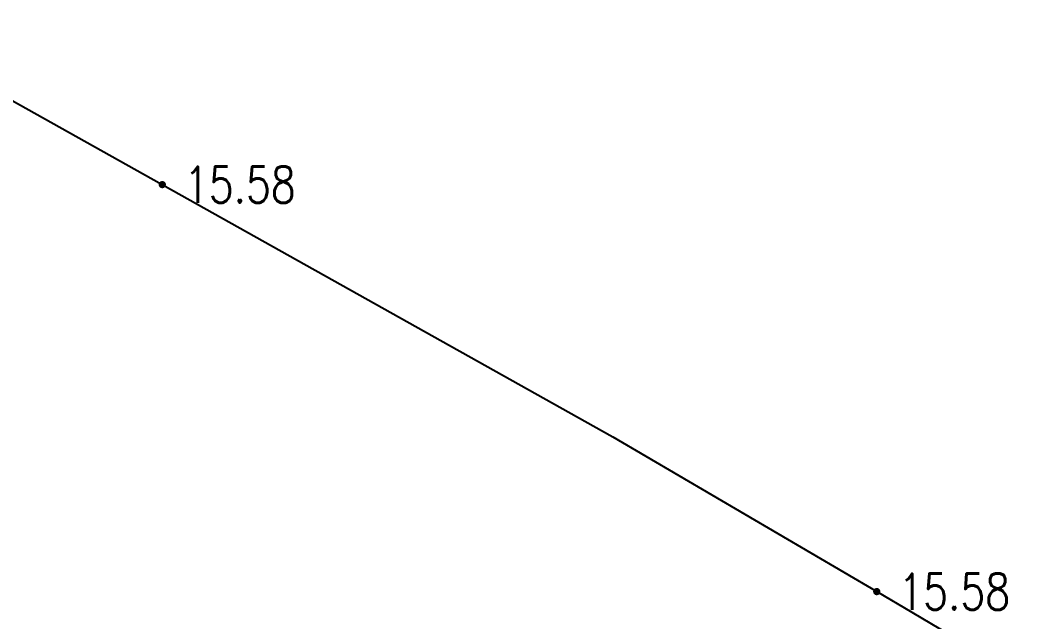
# Model space of a CAD drawing. Extents: x 404846 to 408477, y 3390929 to 3392894.
# Drawn here: x 407437.56 to 407465.79, y 3391864.65 to 3391881.27 of the extents above; entities that cross this region are included whole.
import ezdxf
from ezdxf.enums import TextEntityAlignment as Align

# ---------------------------------------------------------------- set-up
doc = ezdxf.new("R2010")
doc.units = 0
doc.header["$LTSCALE"] = 0.5
doc.layers.get('0').update_dxf_attribs({"linetype": 'CONTINUOUS'})
doc.layers.add('GCD', color=1, linetype='CONTINUOUS')
doc.layers.add('SXSS', color=5, linetype='CONTINUOUS')
doc.styles.add('HZ', font='rs.shx', dxfattribs={"width": 0.8, "bigfont": 'hztxt.shx'})

# ---------------------------------------------------------------- blocks, each defined once
blk = doc.blocks.new('GC200')
at = {"linetype": 'Continuous', "const_width": 0.2, "flags": 128}
blk.add_lwpolyline([(-0.1, 0, 1), (0.1, 0, 1)], format="xyb", close=True, dxfattribs=at)

msp = doc.modelspace()

# ---------------------------------------------------------------- linework, layer by layer
at = {"layer": 'SXSS', "linetype": 'Continuous', "elevation": 15.578, "flags": 128}
for points in [[(407402.103, 3391898.242), (407418.779, 3391889.251), (407427.746, 3391884.376), (407435.628, 3391880.004), (407441.483, 3391876.729), (407453.941, 3391869.76)], [(407453.941, 3391869.76), (407461.234, 3391865.48), (407462.207, 3391864.908), (407467.818, 3391861.59), (407472.265, 3391858.924), (407475.609, 3391856.871), (407477.76, 3391855.497), (407480.504, 3391853.688), (407491.883, 3391846.032)]]:
    msp.add_lwpolyline(points, dxfattribs=at)

# ---------------------------------------------------------------- block references
at = {"layer": 'GCD', "linetype": 'Continuous'}
ref = msp.add_blockref('GC200', (407441.483, 3391876.729, 15.578), dxfattribs=dict(at, xscale=0.5, yscale=0.5, zscale=0.5))
ref.add_attrib('height', '15.58', dxfattribs={"linetype": 'Continuous', "height": 1, "style": 'HZ', "width": 0.8}).set_placement((407442.083, 3391876.729, 15.578), align=Align.MIDDLE_LEFT)
ref = msp.add_blockref('GC200', (407461.234, 3391865.48, 15.578), dxfattribs=dict(at, xscale=0.5, yscale=0.5, zscale=0.5))
ref.add_attrib('height', '15.58', dxfattribs={"linetype": 'Continuous', "height": 1, "style": 'HZ', "width": 0.8}).set_placement((407461.834, 3391865.48, 15.578), align=Align.MIDDLE_LEFT)

doc.saveas('drawing.dxf')
